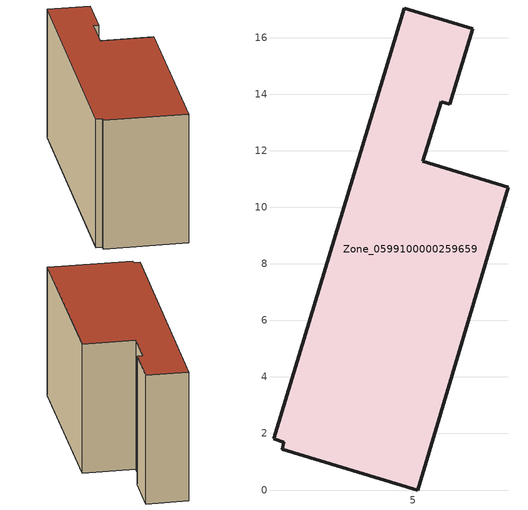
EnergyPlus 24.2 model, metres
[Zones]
Zone_0599100000259659
 floor ground (C_G): 0.07,1.8 4.69,17.05 7.11,16.31 6.3,13.65 5.99,13.74 5.35,11.63 8.37,10.71 5.17,0 0.37,1.45 0.42,1.69 z0
 wall outside (C_F): 5.35,11.63 5.99,13.74 6.3,13.65 7.11,16.31 4.69,17.05 0.07,1.8 0.42,1.69 0.37,1.45 5.17,0 8.37,10.71 5.35,11.63 z0:8.14
 roof outside (C_R): 0.07,1.8 0.42,1.69 0.37,1.45 5.17,0 8.37,10.71 5.35,11.63 5.99,13.74 6.3,13.65 7.11,16.31 4.69,17.05 z8.14
[BUILDING]
Pand.0599100000259659: North Axis=0; Terrain=City; Loads Convergence Tolerance Value=0.04; Temperature Convergence Tolerance Value=0.4; Solar Distribution=FullExterior; Maximum Number of Warmup Days=25; Minimum Number of Warmup Days=1
[Site:Location]
Rotterdam.The.Hague.AP_ZH_NLD Design_Conditions: Latitude=51.96; Longitude=4.45; Time Zone=1; Elevation=-4.5
[SITE:GROUNDTEMPERATURE:BUILDINGSURFACE]
18, 18, 18, 18, 18, 18, 18, 18, 18, 18, 18, 18
[MATERIAL] Thermal Absorptance=0.9; Solar Absorptance=0.7; Visible Absorptance=0.7
Name | Roughness | Thickness | Conductivity | Density | Specific Heat
G.TI.1975-1991 | MediumSmooth | 0.15 | 0.288461 | 540 | 1210
F.TI.1975-1991 | Rough | 0.3 | 0.230769 | 1920 | 840
R.TI.1975-1991 | MediumRough | 0.2 | 0.153846 | 1500 | 1000
[CONSTRUCTION]
C_G: G.TI.1975-1991
C_F: F.TI.1975-1991
C_R: R.TI.1975-1991
[ZONE]
Zone_0599100000259659: Type=1; Multiplier=1; Ceiling Height=Autocalculate; Volume=Autocalculate; Floor Area=autocalculate; Part of Total Floor Area=Yes
[ZONEINFILTRATION:DESIGNFLOWRATE]
Infil_Zone_0599100000259659: Zone or ZoneList or Space or SpaceList=Zone_0599100000259659; Schedule=AlwaysOn; Design Flow Rate Calculation Method=Flow/Area; Flow Rate per Floor Area=0.003; Constant Term Coefficient=1; Temperature Term Coefficient=0; Velocity Term Coefficient=0; Velocity Squared Term Coefficient=0
[HVACTEMPLATE:ZONE:IDEALLOADSAIRSYSTEM]
Zone_0599100000259659: Maximum Heating Supply Air Temperature=50; Minimum Cooling Supply Air Temperature=13; Maximum Heating Supply Air Humidity Ratio=0.0156; Minimum Cooling Supply Air Humidity Ratio=0.0077; Heating Limit=NoLimit; Cooling Limit=NoLimit; Dehumidification Control Type=ConstantSensibleHeatRatio; Cooling Sensible Heat Ratio=0.7; Dehumidification Setpoint=60; Humidification Control Type=None; Humidification Setpoint=30; Outdoor Air Method=None; Outdoor Air Flow Rate per Person=0.00944; Outdoor Air Flow Rate per Zone Floor Area=0; Outdoor Air Flow Rate per Zone=0; Demand Controlled Ventilation Type=None; Outdoor Air Economizer Type=NoEconomizer; Heat Recovery Type=None; Sensible Heat Recovery Effectiveness=0.7; Latent Heat Recovery Effectiveness=0.65
[ZONECONTROL:THERMOSTAT]
ThermostatControl_Zone_0599100000259659: Zone or ZoneList=Zone_0599100000259659; Control Type Schedule=DualSetpointControlType; Control 1=Thermostat_Zone_0599100000259659; Temperature Difference Between Cutout And Setpoint=0
[THERMOSTATSETPOINT:DUALSETPOINT]
Thermostat_Zone_0599100000259659: Heating Setpoint Temperature Schedule=HeatingSetpoint_Zone_0599100000259659; Cooling Setpoint Temperature Schedule=CoolingSetpoint_Zone_0599100000259659
[SCHEDULE:COMPACT]
HeatingSetpoint_Zone_0599100000259659: Through: 12/31, For: AllDays, Until: 24:00, 21
CoolingSetpoint_Zone_0599100000259659: Through: 12/31, For: AllDays, Until: 24:00, 24
DualSetpointControlType: Through: 12/31, For: AllDays, Until: 24:00, 4
AlwaysOn: Through: 12/31, For: AllDays, Until: 24:00, 1
